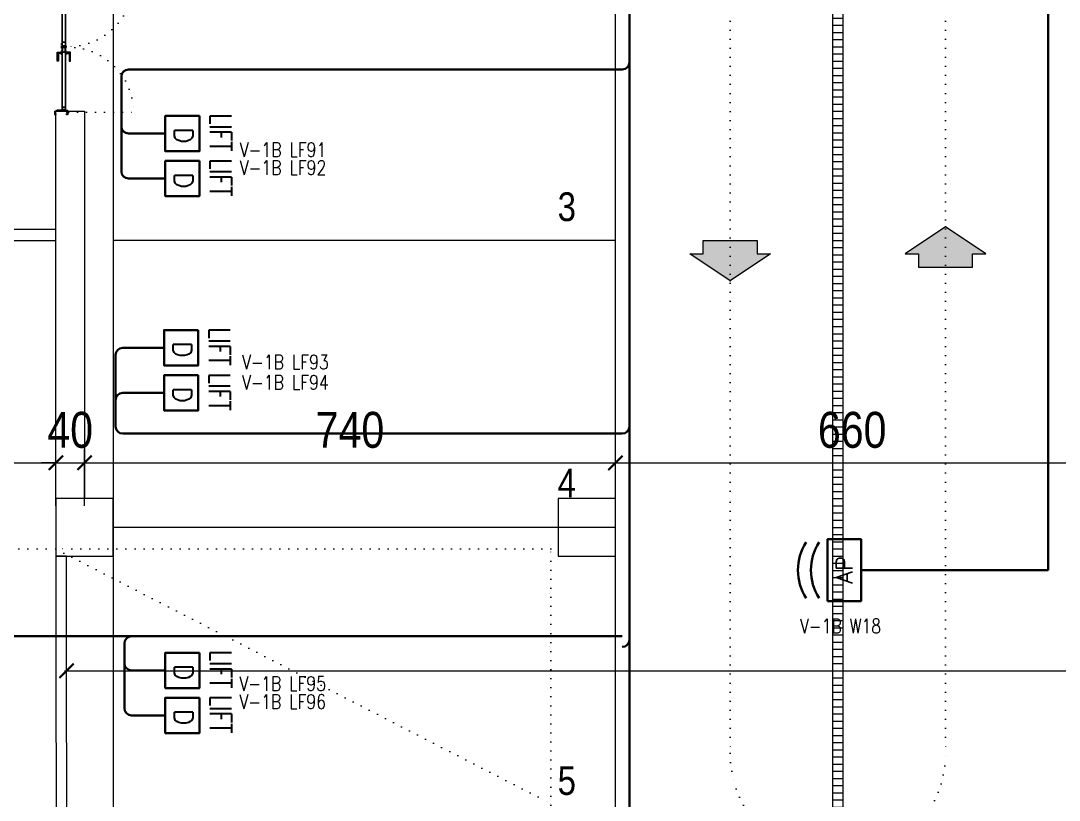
# Model space of a CAD drawing. Header units: metres. Extents: x -13621 to 152406, y -16073 to 22221.
# Drawn here: x 811 to 2259, y 460 to 1546 of the extents above; entities that cross this region are included whole.
import ezdxf
from ezdxf.enums import TextEntityAlignment as Align

# ---------------------------------------------------------------- set-up
doc = ezdxf.new("R2010")
doc.units = ezdxf.units.M
doc.header["$LTSCALE"] = 100
doc.header["$MEASUREMENT"] = 0
doc.linetypes.add('DOT2', pattern=[0.125, 0, -0.125])
doc.linetypes.add('HIDDEN', pattern=[0.375, 0.25, -0.125])
doc.layers.get('0').update_dxf_attribs({"color": 9, "lineweight": 9})
for name, color, linetype, lineweight in [('00', 9, 'Continuous', 9), ('01', 9, 'Continuous', 9), ('05S', 9, 'Continuous', 9), ('06B', 9, 'Continuous', 9), ('06C', 9, 'Continuous', 9), ('06D', 9, 'Continuous', 9), ('09', 9, 'Continuous', 9), ('10', 9, 'Continuous', 9), ('20', 9, 'DOT2', 9), ('21', 9, 'Continuous', 9), ('25', 9, 'Continuous', 9), ('Data  Tavan', 170, 'Continuous', 30), ('E-ACCESS POINT (KABLOSUZ ERİŞİM İÇİN)', 7, 'Continuous', 30), ('E-DATA LIFT PRIZI', 7, 'Continuous', 30), ('E-YAZI', 7, 'Continuous', 30)]:
    doc.layers.add(name, color=color, linetype=linetype, lineweight=lineweight)
doc.styles.add('E-YAZI', font='txttw.shx')
doc.styles.add('MuuM_TEXT-STANDART', font='ARIALN.TTF')
doc.dimstyles.new('MuuM_DIM200', dxfattribs={"dimscale": 20, "dimtxt": 2, "dimasz": 1, "dimexe": 1, "dimexo": 1, "dimgap": 1, "dimtad": 1, "dimdec": 1, "dimrnd": 0.5, "dimdsep": 46, "dimtxsty": 'MuuM_TEXT-STANDART', "dimblk": 'ARCHTICK', "dimcen": 0, "dimdle": 0.15, "dimclrd": 256, "dimclre": 256, "dimclrt": 256, "dimadec": 0, "dimazin": 0, "dimtfac": 5, "dimtdec": 1, "dimtix": 1, "dimtmove": 2, "dimatfit": 3, "dimldrblk": 'DOT', "dimfxl": 3, "dimfxlon": 1, "dimtolj": 1, "dimlwd": -1, "dimlwe": -1, "dimarcsym": 0})

# ---------------------------------------------------------------- blocks, each defined once
blk = doc.blocks.new('*U215')
at = {"layer": 'E-ACCESS POINT (KABLOSUZ ERİŞİM İÇİN)', "color": 4}
blk.add_lwpolyline([(-2.395, 3.237), (2.395, 3.237), (2.395, 0.647), (-2.395, 0.647)], close=True, dxfattribs=at)
at = {"layer": 'E-ACCESS POINT (KABLOSUZ ERİŞİM İÇİN)', "color": 3}
for centre in [(0, 1.555), (0, 0.549)]:
    blk.add_arc(centre, 3.988, 57.1828, 122.8172, dxfattribs=at)
at = {"layer": 'E-ACCESS POINT (KABLOSUZ ERİŞİM İÇİN)', "color": 3, "style": 'E-YAZI'}
blk.add_text('AP', height=1.28, dxfattribs=at).set_placement((-1.054, 1.311))
blk = doc.blocks.new('E-DATA LIFT PRIZI')
at = {"layer": 'E-DATA LIFT PRIZI', "color": 2}
blk.add_line((0, 0), (0, 42), dxfattribs=at)
blk.add_lwpolyline([(-24.6, 89.6), (24.6, 89.6), (24.6, 42), (-24.6, 42)], close=True, dxfattribs=at)
at = {"layer": 'E-DATA LIFT PRIZI', "color": 2, "style": 'E-YAZI', "width": 0.7}
blk.add_text('LIFT', height=30, dxfattribs=at).set_placement((-28, 104.2))
at = {"layer": 'E-DATA LIFT PRIZI', "color": 2, "style": 'E-YAZI'}
blk.add_text('D', height=25.6, dxfattribs=at).set_placement((-8.8, 54.6))
blk = doc.blocks.new('p-kolon_80x80')
blk.add_lwpolyline([(-40, -40), (40, -40), (40, 40), (-40, 40)], close=True)
blk = doc.blocks.new('2.bod.sitatik')
at = {"layer": '01'}
blk.add_lwpolyline([(860, -7750), (860, -7210), (900, -7210), (900, -7750)], close=True, dxfattribs=at)
for p in [(900, -7790), (1600, -7790)]:
    blk.add_blockref('p-kolon_80x80', p, dxfattribs=at)
blk = doc.blocks.new('p-işyeri')
at = {"color": 0, "const_width": 2}
blk.add_lwpolyline([(200, 0), (200, 700), (-200, 700), (-200, 0)], close=True, dxfattribs=at)
blk = doc.blocks.new('prf-scr2')
at = {"linetype": 'DOT2', "ltscale": 10}
blk.add_line((0, 0.2), (0, -1.1), dxfattribs=at)
for p, q in [((-0.1, -0.2), (0.1, -0.3)), ((0.1, -0.2), (-0.1, -0.2)), ((0.1, -0.3), (-0.1, -0.3)), ((-0.1, -0.3), (0.1, -0.4)), ((0.1, -0.4), (-0.1, -0.4)), ((0.1, -0.5), (-0.1, -0.4)), ((-0.1, -0.4), (0.1, -0.4)), ((0.1, -0.6), (-0.1, -0.5)), ((-0.1, -0.5), (0.1, -0.5)), ((-0.1, -0.6), (0.1, -0.7)), ((0.1, -0.6), (-0.1, -0.6)), ((-0.1, -0.6), (0.1, -0.6)), ((-0.1, -0.7), (0.1, -0.8)), ((0.1, -0.7), (-0.1, -0.7)), ((-0.1, -0.8), (0.1, -0.8)), ((0.1, -0.8), (-0.1, -0.8)), ((0.1, -0.2), (0, -0.1)), ((0, -0.2), (0.1, -0.2))]:
    blk.add_line(p, q)
blk.add_lwpolyline([(0.2, 0), (-0.2, 0), (-0.2, 0), (-0.1, -0.1), (0.1, -0.1), (0.2, 0), (0.2, 0)], close=True)
for points in [[(0.2, 0), (-0.2, 0)], [(-0.1, -0.1), (-0.1, -0.2), (-0.1, -0.2), (-0.1, -0.2), (-0.1, -0.2), (-0.1, -0.3), (-0.1, -0.3), (-0.1, -0.3), (-0.1, -0.3), (-0.1, -0.4), (-0.1, -0.4), (-0.1, -0.4), (-0.1, -0.4), (-0.1, -0.4), (-0.1, -0.5), (-0.1, -0.5), (-0.1, -0.5), (-0.1, -0.5), (-0.1, -0.5), (-0.1, -0.5), (-0.1, -0.6), (-0.1, -0.6), (-0.1, -0.6), (-0.1, -0.6), (-0.1, -0.6), (-0.1, -0.7), (-0.1, -0.7), (-0.1, -0.7), (-0.1, -0.7), (-0.1, -0.7), (-0.1, -0.8), (-0.1, -0.8), (-0.1, -0.8), (-0.1, -0.8), (0, -0.9), (0, -0.9), (0, -0.9), (0.1, -0.8), (0.1, -0.8), (0.1, -0.7), (0.1, -0.7), (0.1, -0.7), (0.1, -0.7), (0.1, -0.7), (0.1, -0.7), (0.1, -0.6), (0.1, -0.6), (0.1, -0.6), (0.1, -0.6), (0.1, -0.6), (0.1, -0.5), (0.1, -0.5), (0.1, -0.5), (0.1, -0.5), (0.1, -0.4), (0.1, -0.4), (0.1, -0.4), (0.1, -0.4), (0.1, -0.4), (0.1, -0.3), (0.1, -0.3), (0.1, -0.3), (0.1, -0.3), (0.1, -0.3), (0.1, -0.3), (0.1, -0.2), (0.1, -0.2), (0.1, -0.2), (0.1, -0.2), (0.1, -0.2), (0.1, -0.1)]]:
    blk.add_lwpolyline(points)
blk = doc.blocks.new('gr-p-barel kilitli kapı kolu')
at = {"layer": '05S'}
h = blk.add_hatch(color=256, dxfattribs=at)
h.paths.add_polyline_path([(1.3, 0.8), (-1.3, 0.8), (-1.3, 0.7), (1.3, 0.7)])
h.paths.add_polyline_path([(2.75, 0.7), (-2.75, 0.7), (-2.75, 0), (2.75, 0)])
h.paths.add_polyline_path([(-11.7, 4.9), (-11.7, 6.7), (0.9, 6.7), (0.9, 0.8), (-0.9, 0.8), (-0.9, 4.9)])
at = {"flags": 128}
for points in [[(-0.9, 0.8), (-0.9, 4.9), (-11.7, 4.9), (-11.7, 6.7), (0.9, 6.7), (0.9, 0.8)], [(-0.8, 5), (0.8, 6.6)]]:
    blk.add_lwpolyline(points, dxfattribs=at)
blk.add_lwpolyline([(-2.75, 0), (-2.75, 0.7), (2.75, 0.7), (2.75, 0)])
blk.add_lwpolyline([(-1.3, 0.7), (1.3, 0.7), (1.3, 0.8), (-1.3, 0.8)], close=True)
blk = doc.blocks.new('p-de-02')
at = {"layer": '06C'}
blk.add_lwpolyline([(106.3, -16.6, 1), (106.3, -15.8), (104.3, -15.8), (104.3, -16.6), (106.4, -16.6)], format="xyb", dxfattribs=at)
blk.add_arc((106.3, -16.2), 0.5, 233.1301, 126.8699, dxfattribs=at)
at = {"layer": '09'}
for p, q in [((108.1, -16.7), (108.1, -16.6)), ((108.2, -16.7), (108.2, -16.6)), ((108.3, -16.6), (108.3, -16.7)), ((108.4, -16.7), (108.4, -16.6)), ((108.5, -16.6), (108.5, -16.7)), ((108.6, -16.7), (108.6, -16.6)), ((108.7, -16.6), (108.7, -16.7)), ((108.8, -16.6), (108.8, -16.7)), ((109.3, -21.9), (109.3, -21.7)), ((109.4, -21.7), (109.4, -21.9)), ((109.5, -21.9), (109.5, -21.7)), ((109.6, -21.7), (109.6, -21.9)), ((109.7, -21.9), (109.7, -21.7)), ((109.8, -21.7), (109.8, -21.9)), ((109.9, -21.9), (109.9, -21.7)), ((110, -21.9), (110, -21.7))]:
    blk.add_line(p, q, dxfattribs=at)
at = {"layer": '10'}
for points in [[(14.2, -6.8, -0.414214), (14.3, -6.7), (18.7, -6.7, -0.414214), (18.8, -6.8), (18.8, -14.1), (19, -14.1), (19, -6.8, 0.414214), (18.7, -6.5), (14.3, -6.5, 0.414214), (14, -6.8), (14, -7.7, 0.414214), (14.3, -8), (15.4, -8), (15.4, -7.8), (14.3, -7.8, -0.414214), (14.2, -7.7)], [(19, -9.7, -0.414214), (19.3, -9.4), (20.3, -9.4, -0.414214), (20.6, -9.7), (20.6, -16.1, -0.414214), (20.3, -16.4, -0.414214), (20, -16.1), (20, -15.2), (19, -15.2), (19, -24.2, -0.414214), (18.7, -24.5), (14.3, -24.5, -0.414214), (14, -24.2), (14, -23.3, -0.414214), (14.3, -23), (15.4, -23), (15.4, -23.2), (14.3, -23.2, 0.414214), (14.2, -23.3), (14.2, -24.2, 0.414214), (14.3, -24.3), (18.7, -24.3, 0.414214), (18.8, -24.2), (18.8, -15), (20.2, -15), (20.2, -16.1, 0.414214), (20.3, -16.2, 0.414214), (20.4, -16.1), (20.4, -9.7, 0.414214), (20.3, -9.6), (19.3, -9.6, 0.414214), (19.2, -9.7), (19.2, -10.6), (19, -10.6)], [(198.6, -9.7, 0.414214), (198.3, -9.4), (197.3, -9.4, 0.414214), (197, -9.7), (197, -16.1, 0.414214), (197.3, -16.4, 0.414214), (197.6, -16.1), (197.6, -15.2), (198.6, -15.2), (198.6, -24.2, 0.414214), (198.9, -24.5), (203.3, -24.5, 0.414214), (203.6, -24.2), (203.6, -23.3, 0.414214), (203.3, -23), (202.2, -23), (202.2, -23.2), (203.3, -23.2, -0.414214), (203.4, -23.3), (203.4, -24.2, -0.414214), (203.3, -24.3), (198.9, -24.3, -0.414214), (198.8, -24.2), (198.8, -15), (197.4, -15), (197.4, -16.1, -0.414214), (197.3, -16.2, -0.414214), (197.2, -16.1), (197.2, -9.7, -0.414214), (197.3, -9.6), (198.3, -9.6, -0.414214), (198.4, -9.7), (198.4, -10.6), (198.6, -10.6)], [(203.4, -6.8, 0.414214), (203.3, -6.7), (198.9, -6.7, 0.414214), (198.8, -6.8), (198.8, -14.1), (198.6, -14.1), (198.6, -6.8, -0.414214), (198.9, -6.5), (203.3, -6.5, -0.414214), (203.6, -6.8), (203.6, -7.7, -0.414214), (203.3, -8), (202.2, -8), (202.2, -7.8), (203.3, -7.8, 0.414214), (203.4, -7.7)], [(18.4, -25), (19.8, -24.4), (19.8, -21.5), (20, -21.5), (20, -24.5), (18.5, -25.2, -14.796002)], [(199.2, -25), (197.8, -24.4), (197.8, -21.5), (197.6, -21.5), (197.6, -24.5), (199.1, -25.2, 14.796002)]]:
    blk.add_lwpolyline(points, format="xyb", close=True, dxfattribs=at)
for points in [[(108.2, -20.1), (108.2, -18.1), (108.5, -18.1), (108.5, -17), (20.3, -17), (20.3, -18.1), (20.6, -18.1), (20.6, -20.1), (20.3, -20.1), (20.3, -18.3), (20, -18.3), (20, -16.7), (108.8, -16.7), (108.8, -18.3), (108.5, -18.3), (108.5, -20.1)], [(108.2, -18.1), (108.2, -20.1), (108.8, -20.1), (108.8, -21.7), (20, -21.7), (20, -20.1), (20.6, -20.1), (20.6, -18.1), (20.9, -18.1), (20.9, -20.3), (20.3, -20.3), (20.3, -21.4), (108.5, -21.4), (108.5, -20.3), (107.9, -20.3), (107.9, -18.1), (108.2, -18.1)], [(109.9, -20.1), (109.9, -18.1), (109.6, -18.1), (109.6, -17), (197.3, -17), (197.3, -18.1), (197, -18.1), (197, -20.1), (197.3, -20.1), (197.3, -18.3), (197.6, -18.3), (197.6, -16.7), (109.3, -16.7), (109.3, -18.3), (109.6, -18.3), (109.6, -20.1)], [(109.9, -18.1), (109.9, -20.1), (109.3, -20.1), (109.3, -21.7), (197.6, -21.7), (197.6, -20.1), (197, -20.1), (197, -18.1), (196.7, -18.1), (196.7, -20.3), (197.3, -20.3), (197.3, -21.4), (109.6, -21.4), (109.6, -20.3), (110.2, -20.3), (110.2, -18.1), (109.9, -18.1)]]:
    blk.add_lwpolyline(points, dxfattribs=at)
for points in [[(20.9, -17.2), (26.9, -17.2), (26.9, -21.2), (20.9, -21.2)], [(21.2, -17.5), (26.6, -17.5), (26.6, -20.9), (21.2, -20.9)], [(107.9, -17.2), (101.9, -17.2), (101.9, -21.2), (107.9, -21.2)], [(107.6, -17.5), (102.2, -17.5), (102.2, -20.9), (107.6, -20.9)], [(108.1, -22.4), (110, -22.4), (110, -21.9), (108.1, -21.9), (107.5, -21.9), (107.5, -22.4)], [(110, -16.1), (108.1, -16.1), (108.1, -16.6), (110.6, -16.6), (110.6, -16.6), (110.6, -16.1)], [(110.2, -17.2), (116.2, -17.2), (116.2, -21.2), (110.2, -21.2)], [(110.5, -17.5), (115.9, -17.5), (115.9, -20.9), (110.5, -20.9)], [(196.7, -17.2), (192.7, -17.2), (192.7, -21.2), (196.7, -21.2)], [(196.4, -17.5), (193, -17.5), (193, -20.9), (196.4, -20.9)]]:
    blk.add_lwpolyline(points, close=True, dxfattribs=at)
for centre in [(17.8, -25.5), (199.8, -25.5)]:
    blk.add_circle(centre, 0.55, dxfattribs=at)
at = {"layer": '20'}
for p, q in [((17.8, -25.5), (17.8, -116)), ((199.8, -25.5), (199.8, -116))]:
    blk.add_line(p, q, dxfattribs=at)
at = {"layer": '20', "linetype": 'HIDDEN'}
for points in [[(18.6, -24.3), (18.6, -23), (17.1, -23), (17.1, -24.3)], [(18.4, -25), (18.4, -23.2), (17.3, -23.2), (17.3, -25)], [(199, -24.3), (199, -23), (200.5, -23), (200.5, -24.3)], [(199.2, -25), (199.2, -23.2), (200.3, -23.2), (200.3, -25)]]:
    blk.add_lwpolyline(points, dxfattribs=at)
at = {"layer": '20'}
for centre, start, end in [((17.8, -25.5), 270, 2.4057), ((199.8, -25.5), 177.5943, 270)]:
    blk.add_arc(centre, 90.5, start, end, dxfattribs=at)
at = {"layer": '06B', "xscale": -1}
blk.add_blockref('gr-p-barel kilitli kapı kolu', (117.3, -16.7), dxfattribs=at)
at = {"layer": '06B', "rotation": 180}
blk.add_blockref('gr-p-barel kilitli kapı kolu', (117.3, -21.7), dxfattribs=at)
at = {"layer": '10', "xscale": -1, "rotation": 90}
for p in [(20.3, -19.2), (109.6, -19.2)]:
    blk.add_blockref('prf-scr2', p, dxfattribs=at)
at = {"layer": '10', "rotation": 270}
for p in [(108.5, -19.2), (197.3, -19.2)]:
    blk.add_blockref('prf-scr2', p, dxfattribs=at)
blk = doc.blocks.new('p-ızgara')
at = {"layer": '06D'}
h = blk.add_hatch(dxfattribs=at)
h.set_pattern_fill('_USER', color=252, scale=10, angle=180, style=0, pattern_type=0)
h.set_pattern_definition([(180, (-7e-12, -8630), (-1e-15, -10), [])])
h.paths.add_polyline_path([(1942.5, -4975), (1942.5, -8278.5), (1957.5, -8278.5), (1957.5, -4975)])
blk.add_lwpolyline([(1942.5, -4975), (1942.5, -8278.5), (1957.5, -8278.5), (1957.5, -4975)], close=True, dxfattribs=at)
blk = doc.blocks.new('_ArchTick')
at = {"color": 0, "linetype": 'ByBlock', "const_width": 0.15}
blk.add_lwpolyline([(-0.5, -0.5), (0.5, 0.5)], dxfattribs=at)
blk = doc.blocks.new('*D436')
at = {"layer": '25', "transparency": 16777216}
for p, q in [((40, -32440.8), (40, -32360.8)), ((860, -32440.8), (860, -32360.8)), ((37, -32380.8), (863, -32380.8))]:
    blk.add_line(p, q, dxfattribs=at)
at = {"layer": '25', "transparency": 16777216, "xscale": 20, "yscale": 20, "zscale": 20, "rotation": 180}
blk.add_blockref('_ArchTick', (40, -32380.8), dxfattribs=at)
at = {"layer": '25', "transparency": 16777216, "xscale": 20, "yscale": 20, "zscale": 20}
blk.add_blockref('_ArchTick', (860, -32380.8), dxfattribs=at)
at = {"layer": '25', "transparency": 16777216, "insert": (450, -32335.2), "char_height": 50, "attachment_point": 5, "style": 'MuuM_TEXT-STANDART'}
blk.add_mtext('\\A1;820', dxfattribs=at)
blk = doc.blocks.new('_Dot')
at = {"color": 0, "linetype": 'ByBlock', "lineweight": -2}
blk.add_line((-0.5, 0), (-1, 0), dxfattribs=at)
at = {"color": 0, "linetype": 'ByBlock', "const_width": 0.5}
blk.add_lwpolyline([(-0.25, 0, 1), (0.25, 0, 1)], format="xyb", close=True, dxfattribs=at)
blk = doc.blocks.new('*D437')
at = {"layer": '25', "transparency": 16777216}
for p, q in [((860, -32440.8), (860, -32360.8)), ((900, -32440.8), (900, -32360.8)), ((860, -32380.8), (840, -32380.8)), ((860, -32380.8), (900, -32380.8)), ((900, -32380.8), (920, -32380.8))]:
    blk.add_line(p, q, dxfattribs=at)
at = {"layer": '25', "transparency": 16777216, "xscale": 20, "yscale": 20, "zscale": 20}
blk.add_blockref('_ArchTick', (860, -32380.8), dxfattribs=at)
at = {"layer": '25', "transparency": 16777216, "xscale": 20, "yscale": 20, "zscale": 20, "rotation": 180}
blk.add_blockref('_ArchTick', (900, -32380.8), dxfattribs=at)
at = {"layer": '25', "transparency": 16777216, "insert": (880, -32335.2), "char_height": 50, "attachment_point": 5, "style": 'MuuM_TEXT-STANDART'}
blk.add_mtext('\\A1;40', dxfattribs=at)
blk = doc.blocks.new('*D438')
at = {"layer": '25', "transparency": 16777216}
for p, q in [((900, -32440.8), (900, -32360.8)), ((1640, -32440.8), (1640, -32360.8)), ((897, -32380.8), (1643, -32380.8))]:
    blk.add_line(p, q, dxfattribs=at)
at = {"layer": '25', "transparency": 16777216, "xscale": 20, "yscale": 20, "zscale": 20, "rotation": 180}
blk.add_blockref('_ArchTick', (900, -32380.8), dxfattribs=at)
at = {"layer": '25', "transparency": 16777216, "xscale": 20, "yscale": 20, "zscale": 20}
blk.add_blockref('_ArchTick', (1640, -32380.8), dxfattribs=at)
at = {"layer": '25', "transparency": 16777216, "insert": (1270, -32335.2), "char_height": 50, "attachment_point": 5, "style": 'MuuM_TEXT-STANDART'}
blk.add_mtext('\\A1;740', dxfattribs=at)
blk = doc.blocks.new('*D439')
at = {"layer": '25', "transparency": 16777216}
for p, q in [((1640, -32440.8), (1640, -32360.8)), ((2300, -32440.8), (2300, -32360.8)), ((1637, -32380.8), (2303, -32380.8))]:
    blk.add_line(p, q, dxfattribs=at)
at = {"layer": '25', "transparency": 16777216, "xscale": 20, "yscale": 20, "zscale": 20, "rotation": 180}
blk.add_blockref('_ArchTick', (1640, -32380.8), dxfattribs=at)
at = {"layer": '25', "transparency": 16777216, "xscale": 20, "yscale": 20, "zscale": 20}
blk.add_blockref('_ArchTick', (2300, -32380.8), dxfattribs=at)
at = {"layer": '25', "transparency": 16777216, "insert": (1970, -32335.2), "char_height": 50, "attachment_point": 5, "style": 'MuuM_TEXT-STANDART'}
blk.add_mtext('\\A1;660', dxfattribs=at)
blk = doc.blocks.new('*D451')
at = {"layer": '25', "transparency": 16777216}
for p, q in [((875, -32730.8), (875, -32650.8)), ((4425, -32730.8), (4425, -32650.8)), ((872, -32670.8), (4428, -32670.8))]:
    blk.add_line(p, q, dxfattribs=at)
at = {"layer": '25', "transparency": 16777216, "xscale": 20, "yscale": 20, "zscale": 20, "rotation": 180}
blk.add_blockref('_ArchTick', (875, -32670.8), dxfattribs=at)
at = {"layer": '25', "transparency": 16777216, "xscale": 20, "yscale": 20, "zscale": 20}
blk.add_blockref('_ArchTick', (4425, -32670.8), dxfattribs=at)
at = {"layer": '25', "transparency": 16777216, "insert": (2650, -32625.3), "char_height": 50, "attachment_point": 5, "style": 'MuuM_TEXT-STANDART'}
blk.add_mtext('\\A1;3550', dxfattribs=at)
blk = doc.blocks.new('0_arrow1')
blk.add_hatch(color=254).paths.add_polyline_path([(0, 0), (-22.5, -15), (-15, -15), (-15, -22.5), (15, -22.5), (15, -15), (22.5, -15)])
at = {"linetype": 'ByBlock', "lineweight": -2}
blk.add_lwpolyline([(15, -22.5), (-15, -22.5), (-15, -15), (-22.5, -15), (0, 0), (22.5, -15), (15, -15)], close=True, dxfattribs=at)
blk.add_point((0, 0))
blk = doc.blocks.new('2.bod.Mimari')
at = {"layer": '00'}
for points in [[(40, -7375), (40, -7390), (860, -7390), (860, -7375)], [(860, -7830), (860.25, -8350), (875.25, -8350), (875, -7830)]]:
    blk.add_lwpolyline(points, close=True, dxfattribs=at)
at = {"layer": '06D', "linetype": 'DOT2'}
for points in [[(1800, -4350), (1800, -7755), (1800, -8105)], [(2100, -4350), (2100, -7755), (2100, -8105)]]:
    blk.add_lwpolyline(points, dxfattribs=at)
for points in [[(1550, -8530), (1550, -7820), (860, -7820), (1550, -8175), (860, -8530, -0.317932), (40, -7820), (860, -7820)], [(1800, -8105, 1), (2100, -8105, 1)]]:
    blk.add_lwpolyline(points, format="xyb", dxfattribs=at)
at = {"layer": '06D'}
blk.add_blockref('p-ızgara', (0, 0), dxfattribs=at)
at = {"layer": '06D', "color": 89, "linetype": 'HIDDEN', "true_color": 0x2e4d23, "rotation": 90}
for p in [(1640, -7190), (1640, -7590), (1640, -7990)]:
    blk.add_blockref('p-işyeri', p, dxfattribs=at)
at = {"layer": '06D', "xscale": -2.5, "yscale": 2.5, "zscale": 2.5}
blk.add_blockref('0_arrow1', (2100, -7371.25), dxfattribs=at)
at = {"layer": '06D', "xscale": 2.5, "yscale": 2.5, "zscale": 2.5, "rotation": 180}
blk.add_blockref('0_arrow1', (1800, -7446.25), dxfattribs=at)
at = {"layer": '10', "xscale": -1, "rotation": 90}
blk.add_blockref('p-de-02', (852, -7011.2), dxfattribs=at)
at = {"layer": '21', "style": 'MuuM_TEXT-STANDART'}
for s, p in [('3', (1585, -7375)), ('4', (1585, -7760)), ('5', (1585, -8175))]:
    blk.add_text(s, height=40, dxfattribs=at).set_placement(p, align=Align.BOTTOM_RIGHT)
at = {"layer": '25'}
for base, p1, p2, picture, middle in [((860, -7699.98), (40.01, -7959.39), (860, -7794.89), '*D436', (450, -7654.45)), ((900, -7699.98), (860, -7959.39), (900, -7889.37), '*D437', (880, -7654.45)), ((1640, -7699.98), (900, -7959.39), (1640, -7889.37), '*D438', (1270, -7654.45)), ((2300, -7699.98), (1640, -7959.4), (2300, -7889.37), '*D439', (1970, -7654.45)), ((4425, -7990), (875, -8249.42), (4425, -8179.39), '*D451', (2650, -7944.47))]:
    dim = blk.add_linear_dim(base=base, p1=p1, p2=p2, dimstyle='MuuM_DIM200', override={"dimtxt": 2.5}, dxfattribs=at)
    dim.commit()
    dim.dimension.update_dxf_attribs({"geometry": picture, "text_midpoint": middle, "insert": (0, 24680.79)})

msp = doc.modelspace()

# ---------------------------------------------------------------- linework, layer by layer
at = {"layer": 'Data  Tavan'}
for p, q in [((2243.4, 780.4), (2243.4, 2040.4)), ((1659.5, 1786.2), (1659.5, 1488.3)), ((1659.5, 1526.2), (1659.5, 980.7)), ((1649.5, 1478.3), (961.4, 1478.3)), ((951.4, 1336.3), (951.4, 1468.3)), ((970.6, 1389), (961.4, 1389)), ((970.6, 1326.3), (961.4, 1326.3)), ((969, 1090.3), (953.3, 1090.3)), ((943.3, 1080.3), (943.3, 993)), ((943.3, 1017.5), (943.3, 980.7)), ((969, 1027.5), (953.3, 1027.5)), ((1659.5, 1009.6), (1659.5, 945.7)), ((953.3, 970.7), (1649.5, 970.7)), ((1659.5, 960.7), (1659.5, 683.3)), ((1982.4, 780.4), (2243.4, 780.4)), ((1659.5, 731.7), (1659.5, 222.9)), ((501.1, 688.1), (1649.5, 688.1)), ((955.5, 663.3), (955.5, 678.1)), ((955.5, 650.6), (955.5, 663.3)), ((955.5, 587.9), (955.5, 657.4)), ((970.6, 640.6), (965.5, 640.6)), ((970.6, 577.9), (965.5, 577.9))]:
    msp.add_line(p, q, dxfattribs=at)
for centre, start, end in [((961.4, 1468.3), 90, 180), ((1649.5, 1488.3), 270, 0), ((961.4, 1399), 180, 270), ((961.4, 1336.3), 180, 270), ((953.3, 1080.3), 90, 180), ((953.3, 1017.5), 90, 180), ((953.3, 980.7), 180, 270), ((1649.5, 960.7), 90, 90), ((1649.5, 980.7), 270, 0), ((965.5, 678.1), 90, 180), ((1649.5, 683.3), 270, 0), ((965.5, 650.6), 180, 270), ((965.5, 587.9), 180, 270)]:
    msp.add_arc(centre, 10, start, end, dxfattribs=at)

# ---------------------------------------------------------------- block references
for name in ['2.bod.sitatik', '2.bod.Mimari']:
    msp.add_blockref(name, (0, 8630))
at = {"layer": 'E-ACCESS POINT (KABLOSUZ ERİŞİM İÇİN)', "xscale": 18, "yscale": 18, "zscale": 18, "rotation": 89.99999999999999}
msp.add_blockref('*U215', (1994.1, 780.4), dxfattribs=at)
at = {"layer": 'E-DATA LIFT PRIZI', "color": 1, "rotation": 270}
for p in [(970.6, 1389), (970.6, 1326.3), (969, 1090.3), (969, 1027.5), (970.6, 640.6), (970.6, 577.9)]:
    msp.add_blockref('E-DATA LIFT PRIZI', p, dxfattribs=at)

# ---------------------------------------------------------------- texts
at = {"layer": 'E-YAZI', "color": 6, "style": 'E-YAZI', "width": 0.8}
for s, p in [('V-1B LF91', (1116.3, 1356.3)), ('V-1B LF92', (1116.3, 1331.4)), ('V-1B LF93', (1119.7, 1060.4)), ('V-1B LF94', (1119.7, 1032)), ('V-1B W18', (1897.2, 692.4)), ('V-1B LF95', (1115.9, 612.3)), ('V-1B LF96', (1115.9, 586.9))]:
    msp.add_text(s, height=20, dxfattribs=at).set_placement(p)

doc.saveas('drawing.dxf')
